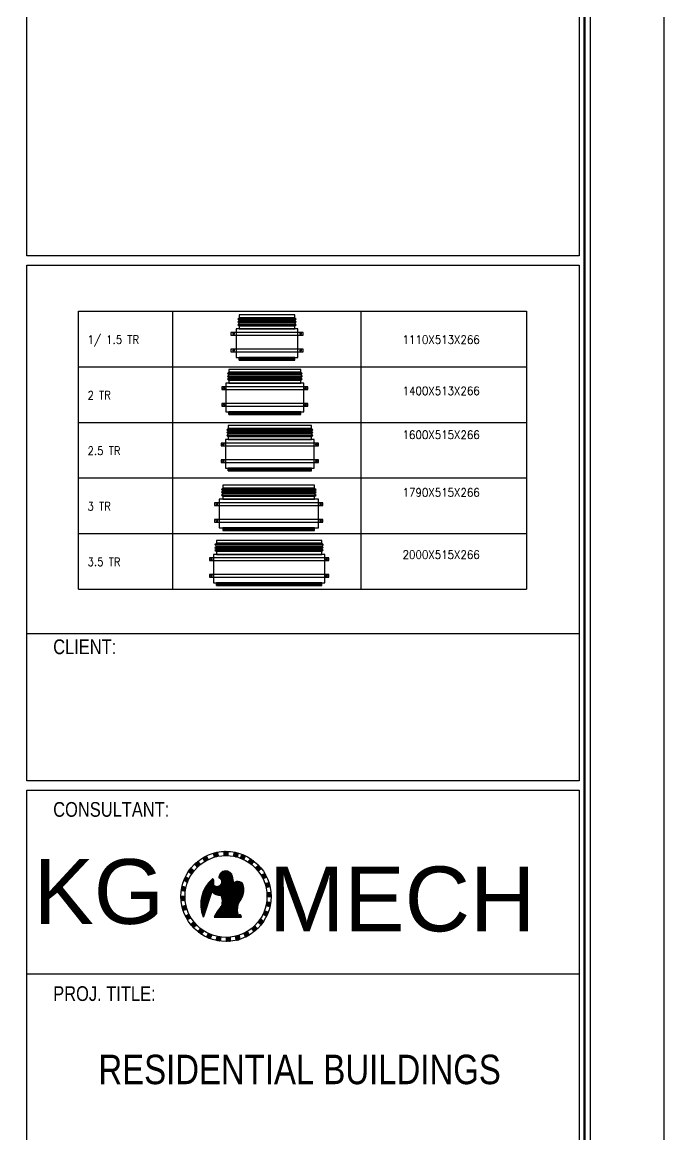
# Model space of a CAD drawing. Header units: millimetres. Extents: x -1288794 to 2153086, y -2701644 to -1335282.
# Drawn here: x 1770379 to 1781931, y -1508327 to -1488307 of the extents above; entities that cross this region are included whole.
import ezdxf
from ezdxf.enums import TextEntityAlignment as Align

# ---------------------------------------------------------------- set-up
doc = ezdxf.new("R2010")
doc.units = ezdxf.units.MM
doc.header["$LTSCALE"] = 100
for name, color, linetype in [('AC-HLTEXT', 100, 'Continuous'), ('DAIMENTION', 32, 'Continuous'), ('FCU-AC', 160, 'Continuous'), ('LOGO LINE', 7, 'Continuous'), ('LOGO1LINE', 7, 'Continuous'), ('TEXT', 4, 'Continuous')]:
    doc.layers.add(name, color=color, linetype=linetype)
doc.styles.add('ISTILO', font='sanss___.ttf', dxfattribs={"width": 0.8, "height": 400})
doc.styles.add('MKL', font='swisse.ttf')
doc.styles.add('ROMANS', font='romans.shx', dxfattribs={"width": 0.8})

# ---------------------------------------------------------------- blocks, each defined once
blk = doc.blocks.new('fcu 3.5 tr')
at = {"layer": 'FCU-AC'}
h = blk.add_hatch(dxfattribs=at)
h.set_pattern_fill('NET', color=3)
h.paths.add_polyline_path([(100970, -1580238), (99070, -1580238), (99070, -1580288), (100970, -1580288)])
for p, q in [((99045, -1579550), (99070, -1579525)), ((100995, -1579550), (99045, -1579550)), ((99045, -1579550), (99070, -1579575)), ((99045, -1579600), (99070, -1579575)), ((100995, -1579600), (99045, -1579600)), ((99045, -1579600), (99070, -1579625)), ((100970, -1579525), (99070, -1579525)), ((100970, -1579575), (99070, -1579575)), ((100970, -1579575), (99070, -1579575)), ((100995, -1579550), (100970, -1579525)), ((100995, -1579550), (100970, -1579575)), ((100995, -1579600), (100970, -1579575)), ((100995, -1579600), (100970, -1579625)), ((99045, -1579650), (99070, -1579625)), ((100995, -1579650), (99045, -1579650)), ((99045, -1579650), (99070, -1579675)), ((100970, -1579625), (99070, -1579625)), ((100970, -1579625), (99070, -1579625)), ((100995, -1579650), (100970, -1579625)), ((100995, -1579650), (100970, -1579675))]:
    blk.add_line(p, q, dxfattribs=at)
at = {"layer": 'FCU-AC', "color": 1}
for p, q in [((100970, -1579475), (99070, -1579475)), ((99070, -1579475), (99070, -1579525)), ((99070, -1579525), (100970, -1579525)), ((100970, -1579525), (100970, -1579475)), ((100970, -1579675), (99070, -1579675)), ((99070, -1579675), (99070, -1579725)), ((99070, -1579725), (100970, -1579725)), ((100970, -1579725), (100970, -1579675))]:
    blk.add_line(p, q, dxfattribs=at)
at = {"layer": 'FCU-AC', "color": 6}
for points in [[(98945, -1579838), (101095, -1579838), (101095, -1579788), (98945, -1579788)], [(98945, -1580138), (101095, -1580138), (101095, -1580088), (98945, -1580088)]]:
    blk.add_lwpolyline(points, close=True, dxfattribs=at)
at = {"layer": 'FCU-AC'}
blk.add_lwpolyline([(99020, -1580238), (101020, -1580238), (101020, -1579725), (99020, -1579725)], close=True, dxfattribs=at)
at = {"layer": 'FCU-AC', "color": 3}
blk.add_lwpolyline([(99070, -1580288), (100970, -1580288), (100970, -1580238), (99070, -1580238)], close=True, dxfattribs=at)
at = {"layer": 'FCU-AC', "color": 6}
for centre in [(98982, -1579813), (101057, -1579813), (98982, -1580113), (101057, -1580113)]:
    blk.add_circle(centre, 12.5, dxfattribs=at)
blk = doc.blocks.new('fcu-1    1.5 tr')
h = blk.add_hatch()
h.set_pattern_fill('NET', color=3)
h.paths.add_polyline_path([(78733, -1589179), (77733, -1589179), (77733, -1589229), (78733, -1589229)])
at = {"color": 3}
blk.add_lwpolyline([(77733, -1589229), (78733, -1589229), (78733, -1589179), (77733, -1589179)], close=True, dxfattribs=at)
at = {"layer": 'FCU-AC', "color": 1}
for p, q in [((78733, -1588416), (77733, -1588416)), ((77733, -1588416), (77733, -1588466)), ((78733, -1588466), (78733, -1588416)), ((77733, -1588466), (78733, -1588466)), ((78733, -1588616), (77733, -1588616)), ((77733, -1588616), (77733, -1588666)), ((78733, -1588666), (78733, -1588616)), ((77733, -1588666), (78733, -1588666))]:
    blk.add_line(p, q, dxfattribs=at)
at = {"layer": 'FCU-AC', "color": 5}
for p, q in [((77733, -1588466), (77708, -1588491)), ((78758, -1588491), (77708, -1588491)), ((77733, -1588516), (77708, -1588491)), ((77733, -1588516), (77708, -1588541)), ((78758, -1588541), (77708, -1588541)), ((77733, -1588566), (77708, -1588541)), ((77733, -1588566), (77708, -1588591)), ((78758, -1588591), (77708, -1588591)), ((77733, -1588616), (77708, -1588591)), ((78733, -1588516), (77733, -1588516)), ((78733, -1588566), (77733, -1588566)), ((78758, -1588491), (78733, -1588466)), ((78758, -1588491), (78733, -1588516)), ((78758, -1588541), (78733, -1588516)), ((78758, -1588541), (78733, -1588566)), ((78758, -1588591), (78733, -1588566)), ((78758, -1588591), (78733, -1588616))]:
    blk.add_line(p, q, dxfattribs=at)
at = {"layer": 'FCU-AC'}
for p, q in [((78733, -1588466), (77733, -1588466)), ((78788, -1588666), (77678, -1588666)), ((77678, -1588666), (77678, -1589179)), ((78788, -1589179), (78788, -1588666)), ((77678, -1589179), (78788, -1589179))]:
    blk.add_line(p, q, dxfattribs=at)
at = {"layer": 'FCU-AC', "color": 2}
for p, q in [((78733, -1588516), (77733, -1588516)), ((78733, -1588566), (77733, -1588566))]:
    blk.add_line(p, q, dxfattribs=at)
at = {"layer": 'FCU-AC', "color": 6}
for points in [[(77583, -1588779), (78883, -1588779), (78883, -1588729), (77583, -1588729)], [(77583, -1589079), (78883, -1589079), (78883, -1589029), (77583, -1589029)]]:
    blk.add_lwpolyline(points, close=True, dxfattribs=at)
for centre in [(77629, -1588755), (78837, -1588755), (77629, -1589055), (78837, -1589055)]:
    blk.add_circle(centre, 12.5, dxfattribs=at)
blk = doc.blocks.new('fcu 2 tr')
h = blk.add_hatch()
h.set_pattern_fill('NET', color=3)
h.paths.add_polyline_path([(80954, -1588493), (79654, -1588493), (79654, -1588543), (80954, -1588543)])
at = {"layer": 'FCU-AC'}
for p, q in [((79654, -1587780), (79629, -1587805)), ((80979, -1587805), (79629, -1587805)), ((79654, -1587830), (79629, -1587805)), ((80954, -1587780), (79654, -1587780)), ((80954, -1587780), (80979, -1587805)), ((80954, -1587830), (80979, -1587805)), ((79654, -1587830), (79629, -1587855)), ((80979, -1587855), (79629, -1587855)), ((79654, -1587880), (79629, -1587855)), ((79654, -1587880), (79629, -1587905)), ((80979, -1587905), (79629, -1587905)), ((79654, -1587930), (79629, -1587905)), ((80954, -1587830), (79654, -1587830)), ((80954, -1587830), (79654, -1587830)), ((80954, -1587880), (79654, -1587880)), ((80954, -1587880), (79654, -1587880)), ((80954, -1587830), (80979, -1587855)), ((80954, -1587880), (80979, -1587855)), ((80954, -1587880), (80979, -1587905)), ((80954, -1587930), (80979, -1587905))]:
    blk.add_line(p, q, dxfattribs=at)
at = {"layer": 'FCU-AC', "color": 1}
for p, q in [((80954, -1587730), (79654, -1587730)), ((79654, -1587730), (79654, -1587780)), ((79654, -1587780), (80954, -1587780)), ((80954, -1587780), (80954, -1587730)), ((80954, -1587930), (79654, -1587930)), ((79654, -1587930), (79654, -1587980)), ((79654, -1587980), (80954, -1587980)), ((80954, -1587980), (80954, -1587930))]:
    blk.add_line(p, q, dxfattribs=at)
at = {"layer": 'FCU-AC'}
blk.add_lwpolyline([(79604, -1588493), (81004, -1588493), (81004, -1587980), (79604, -1587980)], close=True, dxfattribs=at)
at = {"layer": 'FCU-AC', "color": 6}
for points in [[(79529, -1588093), (81079, -1588093), (81079, -1588043), (79529, -1588043)], [(79529, -1588393), (81079, -1588393), (81079, -1588343), (79529, -1588343)]]:
    blk.add_lwpolyline(points, close=True, dxfattribs=at)
at = {"layer": 'FCU-AC', "color": 3}
blk.add_lwpolyline([(79654, -1588543), (80954, -1588543), (80954, -1588493), (79654, -1588493)], close=True, dxfattribs=at)
at = {"layer": 'FCU-AC', "color": 6}
for centre in [(79566, -1588068), (81041, -1588068), (79566, -1588368), (81041, -1588368)]:
    blk.add_circle(centre, 12.5, dxfattribs=at)
blk = doc.blocks.new('fcu 2.5 tr')
h = blk.add_hatch()
h.set_pattern_fill('NET', color=3)
h.paths.add_polyline_path([(83172, -1587743), (81672, -1587743), (81672, -1587793), (83172, -1587793)])
at = {"layer": 'FCU-AC', "color": 1}
for p, q in [((83172, -1586980), (81672, -1586980)), ((81672, -1586980), (81672, -1587030)), ((83172, -1587030), (83172, -1586980)), ((81672, -1587030), (83172, -1587030)), ((83172, -1587180), (81672, -1587180)), ((81672, -1587180), (81672, -1587230)), ((83172, -1587230), (83172, -1587180)), ((81672, -1587230), (83172, -1587230))]:
    blk.add_line(p, q, dxfattribs=at)
at = {"layer": 'FCU-AC'}
for p, q in [((81672, -1587030), (81647, -1587055)), ((83197, -1587055), (81647, -1587055)), ((81672, -1587080), (81647, -1587055)), ((81672, -1587080), (81647, -1587105)), ((83197, -1587105), (81647, -1587105)), ((81672, -1587130), (81647, -1587105)), ((81672, -1587130), (81647, -1587155)), ((83197, -1587155), (81647, -1587155)), ((81672, -1587180), (81647, -1587155)), ((83172, -1587030), (81672, -1587030)), ((83172, -1587080), (81672, -1587080)), ((83172, -1587080), (81672, -1587080)), ((83172, -1587130), (81672, -1587130)), ((83172, -1587130), (81672, -1587130)), ((83197, -1587055), (83172, -1587030)), ((83197, -1587055), (83172, -1587080)), ((83197, -1587105), (83172, -1587080)), ((83197, -1587105), (83172, -1587130)), ((83197, -1587155), (83172, -1587130)), ((83197, -1587155), (83172, -1587180))]:
    blk.add_line(p, q, dxfattribs=at)
at = {"layer": 'FCU-AC', "color": 6}
for points in [[(81547, -1587343), (83297, -1587343), (83297, -1587293), (81547, -1587293)], [(81547, -1587643), (83297, -1587643), (83297, -1587593), (81547, -1587593)]]:
    blk.add_lwpolyline(points, close=True, dxfattribs=at)
at = {"layer": 'FCU-AC'}
blk.add_lwpolyline([(81622, -1587743), (83222, -1587743), (83222, -1587230), (81622, -1587230)], close=True, dxfattribs=at)
at = {"layer": 'FCU-AC', "color": 3}
blk.add_lwpolyline([(81672, -1587793), (83172, -1587793), (83172, -1587743), (81672, -1587743)], close=True, dxfattribs=at)
at = {"layer": 'FCU-AC', "color": 6}
for centre in [(81584, -1587318), (83259, -1587318), (81584, -1587618), (83259, -1587618)]:
    blk.add_circle(centre, 12.5, dxfattribs=at)
blk = doc.blocks.new('fcu 3 tr')
h = blk.add_hatch()
h.set_pattern_fill('NET', color=3)
h.paths.add_polyline_path([(86304, -1585367), (84654, -1585367), (84654, -1585417), (86304, -1585417)])
at = {"layer": 'FCU-AC', "color": 1}
for p, q in [((86304, -1584604), (84654, -1584604)), ((84654, -1584604), (84654, -1584654)), ((86304, -1584654), (86304, -1584604)), ((84654, -1584654), (86304, -1584654)), ((86304, -1584804), (84654, -1584804)), ((84654, -1584804), (84654, -1584854)), ((86304, -1584854), (86304, -1584804)), ((84654, -1584854), (86304, -1584854))]:
    blk.add_line(p, q, dxfattribs=at)
at = {"layer": 'FCU-AC'}
for p, q in [((84654, -1584654), (84629, -1584679)), ((86329, -1584679), (84629, -1584679)), ((84654, -1584704), (84629, -1584679)), ((84654, -1584704), (84629, -1584729)), ((86329, -1584729), (84629, -1584729)), ((84654, -1584754), (84629, -1584729)), ((84654, -1584754), (84629, -1584779)), ((86329, -1584779), (84629, -1584779)), ((84654, -1584804), (84629, -1584779)), ((86304, -1584654), (84654, -1584654)), ((86304, -1584704), (84654, -1584704)), ((86304, -1584704), (84654, -1584704)), ((86304, -1584754), (84654, -1584754)), ((86304, -1584754), (84654, -1584754)), ((86304, -1584654), (86329, -1584679)), ((86304, -1584704), (86329, -1584679)), ((86304, -1584704), (86329, -1584729)), ((86304, -1584754), (86329, -1584729)), ((86304, -1584754), (86329, -1584779)), ((86304, -1584804), (86329, -1584779))]:
    blk.add_line(p, q, dxfattribs=at)
at = {"layer": 'FCU-AC', "color": 6}
for points in [[(84504, -1584967), (86454, -1584967), (86454, -1584917), (84504, -1584917)], [(84504, -1585267), (86454, -1585267), (86454, -1585217), (84504, -1585217)]]:
    blk.add_lwpolyline(points, close=True, dxfattribs=at)
at = {"layer": 'FCU-AC'}
blk.add_lwpolyline([(84584, -1585367), (86374, -1585367), (86374, -1584854), (84584, -1584854)], close=True, dxfattribs=at)
at = {"layer": 'FCU-AC', "color": 3}
blk.add_lwpolyline([(84654, -1585417), (86304, -1585417), (86304, -1585367), (84654, -1585367)], close=True, dxfattribs=at)
at = {"layer": 'FCU-AC', "color": 6}
for centre in [(84544, -1584942), (86414, -1584942), (84544, -1585242), (86414, -1585242)]:
    blk.add_circle(centre, 12.5, dxfattribs=at)

msp = doc.modelspace()

# ---------------------------------------------------------------- hatches: boundary and pattern name
h = msp.add_hatch()
h.set_pattern_fill('ANSI36', color=6, scale=36.666455, angle=25.71429, style=0)
h.set_pattern_definition([(70.71429, (1774489.5627, -1506959.146), (-1.677009, 9.0844575), [11.458267, -2.291653, 0, -2.291653])])
h.paths.add_polyline_path([(1773696.7, -1503308.5, 0.0225273), (1773632.4, -1503343.1), (1773664.3, -1503409.5, -0.0247745), (1773728.5, -1503374.6)])
h = msp.add_hatch()
h.set_pattern_fill('ANSI36', color=6, scale=36.666455, angle=167.14286, style=0)
h.set_pattern_definition([(212.14286, (1775481.5945, -1501492.5794), (-4.352928, -8.148113), [11.458267, -2.291653, 0, -2.291653])])
h.paths.add_polyline_path([(1773825.4, -1503259.6, -0.0225273), (1773897.2, -1503246.6), (1773913.6, -1503318.4, 0.0247745), (1773841.7, -1503331.1)])
h = msp.add_hatch()
h.set_pattern_fill('ANSI36', color=6, scale=36.666455, angle=180, style=0)
h.set_pattern_definition([(225, (1774883.064, -1501217.206), (-2.4306655, -8.91244), [11.458267, -2.291653, 0, -2.291653])])
h.paths.add_polyline_path([(1774013.5, -1503228.2, -0.0225273), (1774086.4, -1503231.5), (1774086.4, -1503305.1, 0.0247745), (1774013.5, -1503301.5)])
h = msp.add_hatch()
h.set_pattern_fill('ANSI36', color=6, scale=36.666455, angle=-167.14286, style=0)
h.set_pattern_definition([(237.85714, (1774240.1044, -1501087.4032), (-0.386519, -9.229861), [11.458267, -2.291653, 0, -2.291653])])
h.paths.add_polyline_path([(1774200.8, -1503241.5, -0.0225273), (1774271.2, -1503260.9), (1774254.8, -1503332.7, 0.0247745), (1774184.4, -1503313)])
h = msp.add_hatch()
h.set_pattern_fill('ANSI36', color=6, scale=36.666455, angle=-25.71429, style=0)
h.set_pattern_definition([(19.28571, (1772040.6755, -1506204.5415), (6.056917, 6.975205), [11.458267, -2.291653, 0, -2.291653])])
h.paths.add_polyline_path([(1774400.5, -1503308.5, 0.0225273), (1774333.3, -1503279.8), (1774301.4, -1503346.2, -0.0247745), (1774368.7, -1503374.6)])
h = msp.add_hatch()
h.set_pattern_fill('ANSI36', color=6, scale=36.666455, angle=51.42857, style=0)
h.set_pattern_definition([(96.42857, (1775712.784, -1506478.658), (-5.452531, 7.4571865), [11.458267, -2.291653, 0, -2.291653])])
h.paths.add_polyline_path([(1773414.5, -1503533.6, 0.0225273), (1773371.6, -1503592.7), (1773429.1, -1503638.6, -0.0247745), (1773471.8, -1503579.3)])
h = msp.add_hatch()
h.set_pattern_fill('ANSI36', color=6, scale=36.666455, angle=38.57143, style=0)
h.set_pattern_definition([(83.57143, (1775128.2425, -1506787.814), (-3.656445, 8.4835216), [11.458267, -2.291653, 0, -2.291653])])
h.paths.add_polyline_path([(1773542.9, -1503405.1, 0.0225273), (1773487.9, -1503453.2), (1773533.8, -1503510.8, -0.0247745), (1773588.6, -1503462.5)])
h = msp.add_hatch()
h.set_pattern_fill('ANSI36', color=6, scale=36.666455, angle=-38.57143, style=0)
h.set_pattern_definition([(6.42857, (1771609.198, -1505703.449), (7.4571865, 5.452531), [11.458267, -2.291653, 0, -2.291653])])
h.paths.add_polyline_path([(1774554.3, -1503405.1, 0.0225273), (1774495.2, -1503362.2), (1774449.3, -1503419.8, -0.0247745), (1774508.6, -1503462.5)])
h = msp.add_hatch()
h.set_pattern_fill('ANSI36', color=6, scale=36.666455, angle=-51.42857, style=0)
h.set_pattern_definition([(353.57143, (1771300.042, -1505118.9075), (8.4835216, 3.656445), [11.458267, -2.291653, 0, -2.291653])])
h.paths.add_polyline_path([(1774682.7, -1503533.6, 0.0225273), (1774634.6, -1503478.6), (1774577.1, -1503524.5, -0.0247745), (1774625.4, -1503579.3)])
h = msp.add_hatch()
h.set_pattern_fill('ANSI36', color=6, scale=36.666455, angle=64.28571, style=0)
h.set_pattern_definition([(109.28571, (1776213.8765, -1506047.1804), (-6.975205, 6.056917), [11.458267, -2.291653, 0, -2.291653])])
h.paths.add_polyline_path([(1773317.9, -1503687.4, 0.0225273), (1773289.2, -1503754.5), (1773355.5, -1503786.5, -0.0247745), (1773383.9, -1503719.2)])
h = msp.add_hatch()
h.set_pattern_fill('ANSI31', color=6, scale=36.45, style=0)
h.set_pattern_definition([(45, (1773465.0467, -1506308.6005), (-3.221755, 3.221755), [])])
h.paths.add_polyline_path([(1773971.7, -1504212.8, 0.1070133), (1773837, -1504413), (1774318.5, -1504413, 0.3835303), (1774325.6, -1504406.7, 0.674478), (1774268.8, -1504376.4), (1774253.3, -1504332.4, -0.1268388), (1774278.9, -1504147.3, 0.2280769), (1774365.7, -1503866.3, 0.6975506), (1774185.7, -1503805.9, 0.0308659), (1774165.7, -1503672.3, 0.880226), (1773919.7, -1503703.5), (1773941.6, -1503702.8, -1.0270626), (1773828.9, -1503836.1), (1773828.9, -1503747.1, 0.3506469), (1773810.5, -1503724.1, 0.2389572), (1773802.2, -1503726.2, 0.3170491), (1773635.9, -1504404.8, 0.7037758), (1773644.8, -1504404.6), (1773792.7, -1503950.3, 0.26839), (1773960.8, -1504017.3, -0.1721045)])
h = msp.add_hatch()
h.set_pattern_fill('ANSI36', color=6, scale=36.666455, angle=-64.28571, style=0)
h.set_pattern_definition([(340.71429, (1771128.71, -1504480.228), (9.0844575, 1.677009), [11.458267, -2.291653, 0, -2.291653])])
h.paths.add_polyline_path([(1774779.3, -1503687.4, 0.0225273), (1774744.7, -1503623), (1774678.3, -1503655, -0.0247745), (1774713.3, -1503719.2)])
h = msp.add_hatch()
h.set_pattern_fill('ANSI36', color=6, scale=36.666455, angle=77.14286, style=0)
h.set_pattern_definition([(122.14286, (1776606.3926, -1505515.0173), (-8.148113, 4.352928), [11.458267, -2.291653, 0, -2.291653])])
h.paths.add_polyline_path([(1773257.9, -1503858.8, 0.0225273), (1773244.8, -1503930.7), (1773316.6, -1503947, -0.0247745), (1773329.4, -1503875.1)])
h = msp.add_hatch()
h.set_pattern_fill('ANSI36', color=6, scale=36.666455, angle=-77.14286, style=0)
h.set_pattern_definition([(327.85714, (1771103.793, -1503819.436), (9.229861, -0.386519), [11.458267, -2.291653, 0, -2.291653])])
h.paths.add_polyline_path([(1774839.3, -1503858.8, 0.0225273), (1774819.9, -1503788.4), (1774748.1, -1503804.8, -0.0247745), (1774767.8, -1503875.1)])
h = msp.add_hatch()
h.set_pattern_fill('ANSI36', color=6, scale=36.666455, angle=90, style=0)
h.set_pattern_definition([(135, (1776870.65, -1504908.8536), (-8.9124403, 2.4306655), [11.458267, -2.291653, 0, -2.291653])])
h.paths.add_polyline_path([(1773237.5, -1504039.3, 0.0225273), (1773240.8, -1504112.2), (1773314.5, -1504112.2, -0.0247745), (1773310.9, -1504039.3)])
h = msp.add_hatch()
h.set_pattern_fill('ANSI36', color=6, scale=36.666455, angle=-102.85714, style=0)
h.set_pattern_definition([(302.14286, (1771490.7983, -1502563.5037), (8.148113, -4.352928), [11.458267, -2.291653, 0, -2.291653])])
h.paths.add_polyline_path([(1774839.3, -1504219.7, 0.0225273), (1774852.4, -1504147.9), (1774780.5, -1504131.5, -0.0247745), (1774767.8, -1504203.4)])
h = msp.add_hatch()
h.set_pattern_fill('ANSI36', color=6, scale=36.666455, angle=-90, style=0)
h.set_pattern_definition([(315, (1771226.541, -1503169.6674), (8.9124403, -2.4306655), [11.458267, -2.291653, 0, -2.291653])])
h.paths.add_polyline_path([(1774859.7, -1504039.3, 0.0225273), (1774856.4, -1503966.3), (1774782.7, -1503966.3, -0.0247745), (1774786.3, -1504039.3)])
h = msp.add_hatch()
h.set_pattern_fill('ANSI36', color=6, scale=36.666455, angle=102.85714, style=0)
h.set_pattern_definition([(147.85714, (1776993.398, -1504259.085), (-9.229861, 0.386519), [11.458267, -2.291653, 0, -2.291653])])
h.paths.add_polyline_path([(1773257.9, -1504219.7, 0.0225273), (1773277.3, -1504290.2), (1773349.1, -1504273.8, -0.0247745), (1773329.4, -1504203.4)])
h = msp.add_hatch()
h.set_pattern_fill('ANSI36', color=6, scale=36.666455, angle=-115.71429, style=0)
h.set_pattern_definition([(289.28571, (1771883.3144, -1502031.3406), (6.975205, -6.056917), [11.458267, -2.291653, 0, -2.291653])])
h.paths.add_polyline_path([(1774779.3, -1504391.2, 0.0225273), (1774808, -1504324), (1774741.7, -1504292, -0.0247745), (1774713.3, -1504359.4)])
h = msp.add_hatch()
h.set_pattern_fill('ANSI36', color=6, scale=36.666455, angle=115.71429, style=0)
h.set_pattern_definition([(160.71429, (1776968.481, -1503598.293), (-9.0844575, -1.677009), [11.458267, -2.291653, 0, -2.291653])])
h.paths.add_polyline_path([(1773317.9, -1504391.2, 0.0225273), (1773352.5, -1504455.5), (1773418.8, -1504423.5, -0.0247745), (1773383.9, -1504359.4)])
h = msp.add_hatch()
h.set_pattern_fill('ANSI36', color=6, scale=36.666455, angle=128.57143, style=0)
h.set_pattern_definition([(173.57143, (1776797.149, -1502959.6135), (-8.4835216, -3.656445), [11.458267, -2.291653, 0, -2.291653])])
h.paths.add_polyline_path([(1773414.5, -1504545, 0.0225273), (1773462.5, -1504600), (1773520.1, -1504554, -0.0247745), (1773471.8, -1504499.2)])
h = msp.add_hatch()
h.set_pattern_fill('ANSI36', color=6, scale=36.666455, angle=-128.57143, style=0)
h.set_pattern_definition([(276.42857, (1772384.4067, -1501599.863), (5.452531, -7.4571865), [11.458267, -2.291653, 0, -2.291653])])
h.paths.add_polyline_path([(1774682.7, -1504545, 0.0225273), (1774725.6, -1504485.8), (1774668, -1504439.9, -0.0247745), (1774625.4, -1504499.2)])
h = msp.add_hatch()
h.set_pattern_fill('ANSI36', color=6, scale=36.666455, angle=141.42857, style=0)
h.set_pattern_definition([(186.42857, (1776487.993, -1502375.072), (-7.4571865, -5.452531), [11.458267, -2.291653, 0, -2.291653])])
h.paths.add_polyline_path([(1773542.9, -1504673.4, 0.0225273), (1773602, -1504716.3), (1773647.9, -1504658.7, -0.0247745), (1773588.6, -1504616)])
h = msp.add_hatch()
h.set_pattern_fill('ANSI36', color=6, scale=36.666455, angle=154.28571, style=0)
h.set_pattern_definition([(199.28571, (1776056.5153, -1501873.9795), (-6.056917, -6.975205), [11.458267, -2.291653, 0, -2.291653])])
h.paths.add_polyline_path([(1773696.7, -1504770, 0.0225273), (1773763.9, -1504798.7), (1773795.8, -1504732.3, -0.0247745), (1773728.5, -1504703.9)])
h = msp.add_hatch()
h.set_pattern_fill('ANSI36', color=6, scale=36.666455, angle=-154.28571, style=0)
h.set_pattern_definition([(250.71429, (1773607.628, -1501119.375), (1.677009, -9.0844575), [11.458267, -2.291653, 0, -2.291653])])
h.paths.add_polyline_path([(1774400.5, -1504770, 0.0225273), (1774464.8, -1504735.4), (1774432.9, -1504669, -0.0247745), (1774368.7, -1504703.9)])
h = msp.add_hatch()
h.set_pattern_fill('ANSI36', color=6, scale=36.666455, angle=-141.42857, style=0)
h.set_pattern_definition([(263.57143, (1772968.9484, -1501290.707), (3.656445, -8.4835216), [11.458267, -2.291653, 0, -2.291653])])
h.paths.add_polyline_path([(1774554.3, -1504673.4, 0.0225273), (1774609.3, -1504625.3), (1774563.4, -1504567.7, -0.0247745), (1774508.6, -1504616)])
h = msp.add_hatch()
h.set_pattern_fill('ANSI36', color=6, scale=36.666455, angle=167.14286, style=0)
h.set_pattern_definition([(212.14286, (1775524.3522, -1501481.4634), (-4.352928, -8.148113), [11.458267, -2.291653, 0, -2.291653])])
h.paths.add_polyline_path([(1773868.1, -1504830, 0.0225273), (1773940, -1504843), (1773956.4, -1504771.2, -0.0247745), (1773884.4, -1504758.5)])
h = msp.add_hatch()
h.set_pattern_fill('ANSI36', color=6, scale=36.666455, angle=180, style=0)
h.set_pattern_definition([(225, (1774918.1885, -1501217.206), (-2.4306655, -8.9124403), [11.458267, -2.291653, 0, -2.291653])])
h.paths.add_polyline_path([(1774048.6, -1504850.3, 0.0225273), (1774121.6, -1504847), (1774121.6, -1504773.4, -0.0247745), (1774048.6, -1504777)])
h = msp.add_hatch()
h.set_pattern_fill('ANSI36', color=6, scale=36.666455, angle=-167.14286, style=0)
h.set_pattern_definition([(237.85714, (1774268.42, -1501094.458), (-0.386519, -9.229861), [11.458267, -2.291653, 0, -2.291653])])
h.paths.add_polyline_path([(1774229.1, -1504830, 0.0225273), (1774299.5, -1504810.5), (1774283.1, -1504738.7, -0.0247745), (1774212.8, -1504758.5)])

# ---------------------------------------------------------------- linework, layer by layer
at = {"color": 6}
for p, q in [((1773728.5, -1503374.6), (1773696.7, -1503308.5)), ((1773728.5, -1503374.6), (1773696.7, -1503308.5)), ((1773841.7, -1503331.1), (1773825.4, -1503259.6)), ((1773841.7, -1503331.1), (1773825.4, -1503259.6)), ((1773913.6, -1503318.4), (1773897.3, -1503246.9)), ((1774013.5, -1503301.5), (1774013.5, -1503228.2)), ((1774013.5, -1503301.5), (1774013.5, -1503228.2)), ((1774086.4, -1503305.1), (1774086.4, -1503231.8)), ((1774086.4, -1503305.1), (1774086.4, -1503231.8)), ((1774184.4, -1503313), (1774200.8, -1503241.5)), ((1774184.4, -1503313), (1774200.8, -1503241.5)), ((1774254.8, -1503332.7), (1774271.1, -1503261.2)), ((1774254.8, -1503332.7), (1774271.1, -1503261.2)), ((1774368.7, -1503374.6), (1774400.5, -1503308.5)), ((1774368.7, -1503374.6), (1774400.5, -1503308.5)), ((1773471.8, -1503579.3), (1773414.5, -1503533.6)), ((1773471.8, -1503579.3), (1773414.5, -1503533.6)), ((1773533.8, -1503510.8), (1773488.1, -1503453.5)), ((1773533.8, -1503510.8), (1773488.1, -1503453.5)), ((1773588.6, -1503462.5), (1773542.9, -1503405.1)), ((1773588.6, -1503462.5), (1773542.9, -1503405.1)), ((1773664.3, -1503409.5), (1773632.5, -1503343.4)), ((1773664.3, -1503409.5), (1773632.5, -1503343.4)), ((1774449.3, -1503419.8), (1774495, -1503362.5)), ((1774449.3, -1503419.8), (1774495, -1503362.5)), ((1774508.6, -1503462.5), (1774554.3, -1503405.1)), ((1774508.6, -1503462.5), (1774554.3, -1503405.1)), ((1774577.1, -1503524.5), (1774634.4, -1503478.8)), ((1774577.1, -1503524.5), (1774634.4, -1503478.8)), ((1774625.4, -1503579.3), (1774682.7, -1503533.6)), ((1774625.4, -1503579.3), (1774682.7, -1503533.6)), ((1773383.9, -1503719.2), (1773317.9, -1503687.4)), ((1773383.9, -1503719.2), (1773317.9, -1503687.4)), ((1773429.1, -1503638.6), (1773371.8, -1503592.9)), ((1773429.1, -1503638.6), (1773371.8, -1503592.9)), ((1773919.7, -1503703.5), (1773941.6, -1503702.8)), ((1774678.3, -1503655), (1774744.4, -1503623.2)), ((1774678.3, -1503655), (1774744.4, -1503623.2)), ((1774713.3, -1503719.2), (1774779.3, -1503687.4)), ((1774713.3, -1503719.2), (1774779.3, -1503687.4)), ((1773316.6, -1503947), (1773245.2, -1503930.7)), ((1773316.6, -1503947), (1773245.2, -1503930.7)), ((1773329.4, -1503875.1), (1773257.9, -1503858.8)), ((1773329.4, -1503875.1), (1773257.9, -1503858.8)), ((1773355.5, -1503786.5), (1773289.4, -1503754.7)), ((1773355.5, -1503786.5), (1773289.4, -1503754.7)), ((1773828.9, -1503836.1), (1773828.9, -1503747.1)), ((1774748.1, -1503804.8), (1774819.6, -1503788.4)), ((1774748.1, -1503804.8), (1774819.6, -1503788.4)), ((1774767.8, -1503875.1), (1774839.3, -1503858.8)), ((1774767.8, -1503875.1), (1774839.3, -1503858.8)), ((1773310.9, -1504039.3), (1773237.5, -1504039.3)), ((1773310.9, -1504039.3), (1773237.5, -1504039.3)), ((1773314.5, -1504112.2), (1773241.1, -1504112.2)), ((1773314.5, -1504112.2), (1773241.1, -1504112.2)), ((1773792.7, -1503950.3), (1773644.8, -1504404.6)), ((1774780.5, -1504131.5), (1774852, -1504147.8)), ((1774780.5, -1504131.5), (1774852, -1504147.8)), ((1774782.7, -1503966.3), (1774856, -1503966.3)), ((1774782.7, -1503966.3), (1774856, -1503966.3)), ((1774786.3, -1504039.3), (1774859.7, -1504039.3)), ((1774786.3, -1504039.3), (1774859.7, -1504039.3)), ((1773329.4, -1504203.4), (1773257.9, -1504219.7)), ((1773329.4, -1504203.4), (1773257.9, -1504219.7)), ((1773349.1, -1504273.8), (1773277.6, -1504290.1)), ((1773349.1, -1504273.8), (1773277.6, -1504290.1)), ((1774253.3, -1504332.4), (1774268.8, -1504376.4)), ((1774741.7, -1504292), (1774807.7, -1504323.9)), ((1774741.7, -1504292), (1774807.7, -1504323.9)), ((1774767.8, -1504203.4), (1774839.3, -1504219.7)), ((1774767.8, -1504203.4), (1774839.3, -1504219.7)), ((1773383.9, -1504359.4), (1773317.9, -1504391.2)), ((1773383.9, -1504359.4), (1773317.9, -1504391.2)), ((1773418.8, -1504423.5), (1773352.8, -1504455.3)), ((1773418.8, -1504423.5), (1773352.8, -1504455.3)), ((1773471.8, -1504499.2), (1773414.5, -1504545)), ((1773471.8, -1504499.2), (1773414.5, -1504545)), ((1773837, -1504413), (1774318.5, -1504413)), ((1774625.4, -1504499.2), (1774682.7, -1504545)), ((1774625.4, -1504499.2), (1774682.7, -1504545)), ((1774668, -1504439.9), (1774725.4, -1504485.6)), ((1774668, -1504439.9), (1774725.4, -1504485.6)), ((1774713.3, -1504359.4), (1774779.3, -1504391.2)), ((1774713.3, -1504359.4), (1774779.3, -1504391.2)), ((1773520.1, -1504554), (1773462.8, -1504599.7)), ((1773520.1, -1504554), (1773462.8, -1504599.7)), ((1773588.6, -1504616), (1773542.9, -1504673.4)), ((1773588.6, -1504616), (1773542.9, -1504673.4)), ((1773647.9, -1504658.7), (1773602.2, -1504716)), ((1773647.9, -1504658.7), (1773602.2, -1504716)), ((1773728.5, -1504703.9), (1773696.7, -1504770)), ((1773728.5, -1504703.9), (1773696.7, -1504770)), ((1773795.8, -1504732.3), (1773764, -1504798.4)), ((1773795.8, -1504732.3), (1773764, -1504798.4)), ((1774368.7, -1504703.9), (1774400.5, -1504770)), ((1774368.7, -1504703.9), (1774400.5, -1504770)), ((1774432.9, -1504669), (1774464.7, -1504735.1)), ((1774432.9, -1504669), (1774464.7, -1504735.1)), ((1774508.6, -1504616), (1774554.3, -1504673.4)), ((1774508.6, -1504616), (1774554.3, -1504673.4)), ((1774563.4, -1504567.7), (1774609.1, -1504625.1)), ((1774563.4, -1504567.7), (1774609.1, -1504625.1)), ((1773884.4, -1504758.5), (1773868.1, -1504830)), ((1773884.4, -1504758.5), (1773868.1, -1504830)), ((1773956.4, -1504771.2), (1773940.1, -1504842.7)), ((1773956.4, -1504771.2), (1773940.1, -1504842.7)), ((1774048.6, -1504777), (1774048.6, -1504850.3)), ((1774048.6, -1504777), (1774048.6, -1504850.3)), ((1774121.6, -1504773.4), (1774121.6, -1504846.7)), ((1774121.6, -1504773.4), (1774121.6, -1504846.7)), ((1774212.8, -1504758.5), (1774229.1, -1504830)), ((1774212.8, -1504758.5), (1774229.1, -1504830)), ((1774283.1, -1504738.7), (1774299.4, -1504810.2)), ((1774283.1, -1504738.7), (1774299.4, -1504810.2))]:
    msp.add_line(p, q, dxfattribs=at)
for radius in [811.1, 737.7]:
    msp.add_circle((1774048.6, -1504039.3), radius, dxfattribs=at)
for centre, radius, start, end in [((1774200.4, -1504183.4), 606.4, 131.04915, 201.41384), ((1773808.4, -1503733.3), 9.44, 77.29223, 131.04915), ((1773805.3, -1503747.1), 23.6, 0, 77.29223), ((1773887.1, -1503771), 87.3, 228.24948, 51.30904), ((1774044.7, -1503703.6), 125, 8.86708, 179.93696), ((1773094.2, -1503900.3), 1095.5, 4.94242, 12.01413), ((1774264.6, -1503869.2), 101.2, 1.6654, 141.2563), ((1774030.3, -1503916.7), 339.2, 317.14623, 8.5385), ((1773934.7, -1503838.5), 180.7, 218.21967, 278.31391), ((1773690.7, -1504130.5), 292.9, 343.66509, 22.72588), ((1774366.6, -1504624), 570.1, 133.83872, 158.27138), ((1774625, -1504289.5), 374.1, 157.66136, 186.57627), ((1773640.3, -1504403.1), 4.72, 201.41384, 341.96166), ((1774291.1, -1504403), 34.7, 353.93332, 129.92852), ((1774318.5, -1504405.9), 7.08, 270, 353.93332)]:
    msp.add_arc(centre, radius, start, end, dxfattribs=at)
at = {"layer": 'DAIMENTION', "color": 3}
msp.add_line((1779459.9, -1493508.5), (1779459.9, -1498508.5), dxfattribs=at)
at = {"layer": 'FCU-AC', "color": 3}
for p, q in [((1771394.9, -1493508.5), (1779459.9, -1493508.5)), ((1771394.9, -1498508.5), (1771394.9, -1493508.5)), ((1773091.6, -1498508.5), (1773091.6, -1493508.5)), ((1776478.7, -1493508.5), (1776478.7, -1498508.5)), ((1771394.9, -1494508.5), (1779459.9, -1494508.5)), ((1771394.9, -1495508.5), (1779459.9, -1495508.5)), ((1771394.9, -1496508.5), (1779459.9, -1496508.5)), ((1771394.9, -1497508.5), (1779459.9, -1497508.5)), ((1771394.9, -1498508.5), (1779459.9, -1498508.5))]:
    msp.add_line(p, q, dxfattribs=at)
at = {"layer": 'LOGO LINE'}
msp.add_line((1770462.2, -1499307.1), (1780406.4, -1499307.1), dxfattribs=at)
msp.add_lwpolyline([(1781931.1, -1519493.9), (1703173, -1519493.9), (1703173, -1463806.4), (1781931.1, -1463806.4)], close=True, dxfattribs=at)
at = {"layer": 'LOGO1LINE'}
msp.add_line((1780406.4, -1505439.4), (1770462.2, -1505439.4), dxfattribs=at)
for points in [[(1780605.2, -1518168), (1704498.9, -1518168), (1704498.9, -1465132.3), (1780605.2, -1465132.3)], [(1780406.4, -1492511.9), (1770462.2, -1492511.9), (1770462.2, -1476899.6), (1780406.4, -1476899.6)], [(1780406.4, -1501958.9), (1770462.2, -1501958.9), (1770462.2, -1492677.7), (1780406.4, -1492677.7)], [(1780406.4, -1512068.9), (1770462.2, -1512068.9), (1770462.2, -1502124.7), (1780406.4, -1502124.7)]]:
    msp.add_lwpolyline(points, close=True, dxfattribs=at)
at = {"layer": 'LOGO1LINE', "const_width": 39.8}
msp.add_lwpolyline([(1780505.7, -1518068.5), (1704598.4, -1518068.5), (1704598.4, -1465231.7), (1780505.7, -1465231.7)], close=True, dxfattribs=at)

# ---------------------------------------------------------------- block references
at = {"layer": 'FCU-AC'}
for name, p in [('fcu-1    1.5 tr', (1696555.2, 94841.3)), ('fcu 2 tr', (1694443.7, 93175.7))]:
    msp.add_blockref(name, p, dxfattribs=at)
at = {"layer": 'FCU-AC', "color": 3}
for name, p in [('fcu 2.5 tr', (1692415.2, 91413.6)), ('fcu 3 tr', (1689340.2, 87963.7)), ('fcu 3.5 tr', (1674805.3, 81842.5))]:
    msp.add_blockref(name, p, dxfattribs=at)

# ---------------------------------------------------------------- texts
at = {"color": 6, "style": 'MKL'}
for s, p in [('KG', (1770581, -1504533.8)), ('MECH', (1774821.3, -1504666.6))]:
    msp.add_text(s, height=1166.4, dxfattribs=at).set_placement(p)
at = {"layer": 'AC-HLTEXT', "style": 'ROMANS', "width": 0.9}
for s, p in [('1/ 1.5 TR ', (1771554.4, -1494093.1)), ('1110X513X266', (1777228.8, -1494093.1)), ('1400X513X266', (1777228.8, -1495016.1)), ('2 TR ', (1771554.4, -1495093.1)), ('1600X515X266', (1777228.8, -1495806.3)), ('2.5 TR ', (1771554.4, -1496093.1)), ('1790X515X266', (1777228.8, -1496844.3)), ('3 TR', (1771554.4, -1497093.1)), ('2000X515X266', (1777228.8, -1497963.7)), ('3.5 TR', (1771554.4, -1498093.1))]:
    msp.add_text(s, height=150, dxfattribs=at).set_placement(p)
at = {"layer": 'TEXT', "color": 7, "style": 'ISTILO', "width": 0.8}
for s, height, p in [('CLIENT:', 265.18, (1770936.9, -1499678.7)), ('CONSULTANT:', 265.179, (1770936.9, -1502605.4)), ('PROJ. TITLE:', 265.179, (1770936.9, -1505920))]:
    msp.add_text(s, height=height, dxfattribs=at).set_placement(p)
msp.add_text('RESIDENTIAL BUILDINGS', height=530.357, dxfattribs=at).set_placement((1775374, -1507417.4), align=Align.CENTER)

doc.saveas('drawing.dxf')
